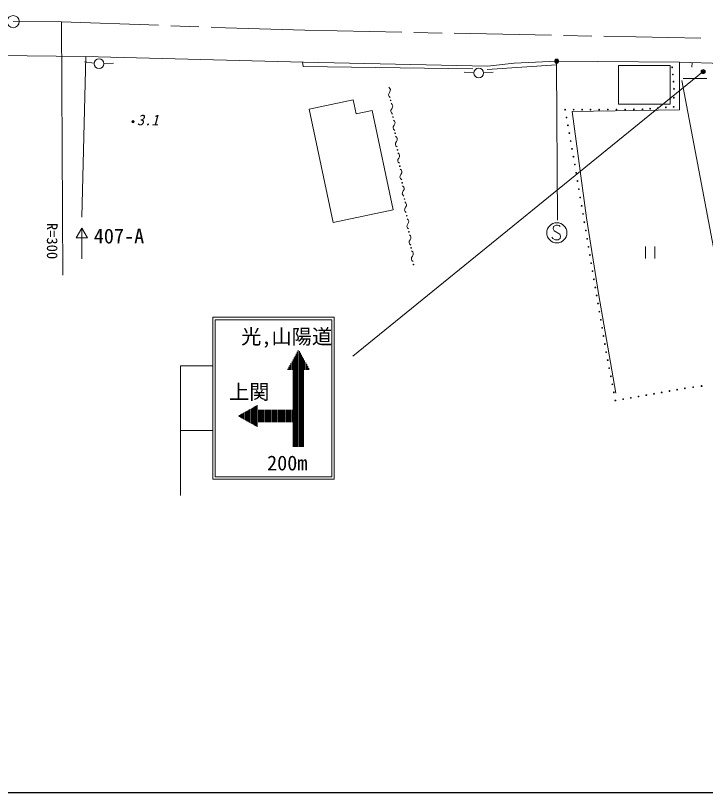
# Model space of a CAD drawing. Units: millimetres, scale not verified. Extents: x 40000 to 680000, y 20000 to 380000.
# Drawn here: x 172520 to 257806, y 205000 to 300987 of the extents above; entities that cross this region are included whole.
import ezdxf
from ezdxf.enums import TextEntityAlignment as Align

# ---------------------------------------------------------------- set-up
doc = ezdxf.new("R2010")
doc.units = ezdxf.units.MM
doc.header["$LTSCALE"] = 1000
doc.linetypes.add('CHAIN', pattern=[18.5, 12, -1.5, 3.5, -1.5])
for name, color, linetype, lineweight in [('M-BGD', 7, 'Continuous', 13), ('M-BGD-EXST', 7, 'Continuous', 13), ('M-BMK', 2, 'CHAIN', 13), ('M-BMK-SRVR', 3, 'Continuous', 13), ('M-STR-HTXT', 7, 'Continuous', 13), ('M-STR-STRC', 7, 'Continuous', 13), ('M-TTL-BAND', 7, 'Continuous', 25)]:
    doc.layers.add(name, color=color, linetype=linetype, lineweight=lineweight)
doc.styles.add('ＭＳ ゴシック', font='')
doc.styles.get('ＭＳ ゴシック').set_extended_font_data('MS Gothic')

msp = doc.modelspace()

# ---------------------------------------------------------------- linework, layer by layer
at = {"layer": 'M-BGD'}
for p, q in [((161397, 296195), (181120, 295913)), ((181120, 295913), (208101, 295243)), ((182255, 295112), (181065, 295268)), ((183449, 295061), (184648, 295115)), ((208060, 294706), (208002, 295246)), ((229053, 294419), (208060, 294706)), ((208101, 295243), (230842, 294752)), ((239377, 294889), (230821, 294335)), ((230842, 294752), (234146, 295119)), ((234146, 295119), (239423, 295348)), ((239423, 295348), (239377, 294889)), ((239423, 295348), (254596, 295235)), ((253423, 294794), (247054, 294794)), ((247054, 294794), (247054, 290025)), ((253423, 290025), (253423, 294794)), ((254596, 295235), (254596, 289356)), ((254596, 295235), (260855, 295018)), ((256161, 295181), (256140, 294592)), ((229184, 293924), (227986, 293999)), ((230382, 293917), (231581, 293977)), ((254867, 292964), (261813, 256330)), ((255030, 293226), (257987, 293226)), ((218661, 292127), (218802, 291985)), ((218802, 291985), (218864, 291832)), ((218864, 291832), (218846, 291668)), ((218652, 291318), (218635, 291154)), ((218635, 291154), (218697, 291001)), ((218749, 291493), (218652, 291318)), ((218697, 291001), (218838, 290859)), ((218846, 291668), (218749, 291493)), ((214248, 290569), (208814, 289422)), ((214612, 288845), (214248, 290569)), ((218937, 290146), (219085, 289997)), ((219085, 289997), (219150, 289837)), ((247054, 290025), (253423, 290025)), ((208814, 289422), (211773, 275401)), ((216625, 289270), (214612, 288845)), ((219220, 276972), (216625, 289270)), ((218928, 289297), (218910, 289125)), ((218910, 289125), (218975, 288964)), ((219030, 289481), (218928, 289297)), ((218975, 288964), (219123, 288815)), ((219131, 289664), (219030, 289481)), ((219150, 289837), (219131, 289664)), ((254596, 289356), (241331, 289141)), ((241331, 289141), (243097, 275992)), ((219227, 288066), (219368, 287924)), ((219219, 287257), (219201, 287093)), ((219201, 287093), (219263, 286940)), ((219315, 287432), (219219, 287257)), ((219412, 287607), (219315, 287432)), ((219368, 287924), (219430, 287771)), ((219430, 287771), (219412, 287607)), ((219263, 286940), (219404, 286799)), ((219503, 286085), (219651, 285936)), ((219495, 285236), (219476, 285064)), ((219596, 285420), (219495, 285236)), ((219698, 285604), (219596, 285420)), ((219651, 285936), (219716, 285776)), ((219716, 285776), (219698, 285604)), ((219476, 285064), (219541, 284903)), ((219541, 284903), (219689, 284754)), ((219785, 283197), (219767, 283033)), ((219882, 283372), (219785, 283197)), ((219793, 284006), (219934, 283864)), ((219978, 283547), (219882, 283372)), ((219934, 283864), (219996, 283711)), ((219996, 283711), (219978, 283547)), ((219767, 283033), (219829, 282880)), ((219829, 282880), (219970, 282738)), ((220162, 281359), (220061, 281175)), ((220070, 282025), (220218, 281876)), ((220264, 281543), (220162, 281359)), ((220218, 281876), (220282, 281715)), ((220282, 281715), (220264, 281543)), ((220061, 281175), (220042, 281003)), ((220042, 281003), (220107, 280843)), ((220107, 280843), (220255, 280694)), ((220360, 279945), (220501, 279803)), ((220545, 279486), (220448, 279311)), ((220501, 279803), (220562, 279650)), ((220562, 279650), (220545, 279486)), ((220351, 279136), (220334, 278972)), ((220334, 278972), (220395, 278819)), ((220448, 279311), (220351, 279136)), ((220395, 278819), (220536, 278677)), ((220636, 277964), (220784, 277815)), ((220830, 277482), (220729, 277298)), ((220784, 277815), (220849, 277654)), ((220849, 277654), (220830, 277482)), ((211773, 275401), (219220, 276972)), ((220627, 277115), (220609, 276943)), ((220609, 276943), (220673, 276782)), ((220729, 277298), (220627, 277115)), ((220673, 276782), (220821, 276633)), ((220926, 275884), (221067, 275742)), ((221067, 275742), (221128, 275589)), ((221128, 275589), (221111, 275425)), ((243097, 275992), (244587, 266660)), ((220917, 275075), (220900, 274911)), ((220900, 274911), (220962, 274758)), ((221014, 275250), (220917, 275075)), ((220962, 274758), (221103, 274616)), ((221111, 275425), (221014, 275250)), ((221202, 273903), (221343, 273761)), ((221343, 273761), (221405, 273608)), ((221405, 273608), (221387, 273445)), ((221194, 273094), (221176, 272930)), ((221176, 272930), (221238, 272777)), ((221290, 273269), (221194, 273094)), ((221238, 272777), (221379, 272636)), ((221387, 273445), (221290, 273269)), ((221478, 271922), (221626, 271774)), ((221626, 271774), (221691, 271613)), ((250402, 272450), (250402, 270950)), ((251542, 270950), (251542, 272450)), ((221469, 271073), (221451, 270901)), ((221451, 270901), (221516, 270740)), ((221571, 271257), (221469, 271073)), ((221516, 270740), (221664, 270591)), ((221673, 271441), (221571, 271257)), ((221691, 271613), (221673, 271441)), ((244587, 266660), (246716, 254337))]:
    msp.add_line(p, q, dxfattribs=at)
for centre, radius in [((182850, 295033), 600), ((229783, 293887), 600), ((253692, 294581), 50), ((253767, 293703), 50), ((253843, 292824), 50), ((253919, 291946), 50), ((253896, 290832), 50), ((218887, 290503), 40), ((240469, 289355), 50), ((241514, 289355), 50), ((242559, 289355), 50), ((243604, 289355), 50), ((244672, 289363), 50), ((245740, 289371), 50), ((246807, 289378), 50), ((247875, 289386), 50), ((248943, 289393), 50), ((250011, 289401), 50), ((250977, 289480), 50), ((251942, 289560), 50), ((252908, 289639), 50), ((253873, 289719), 50), ((187053, 287877), 150), ((187053, 287877), 90), ((219175, 288441), 42), ((240637, 288388), 50), ((187053, 287877), 30), ((240806, 287421), 50), ((219454, 286442), 40), ((240975, 286454), 50), ((241144, 285487), 50), ((219741, 284380), 42), ((241313, 284519), 50), ((241481, 283552), 50), ((220020, 282381), 40), ((241650, 282585), 50), ((241820, 281565), 50), ((220307, 280319), 42), ((241989, 280545), 50), ((242159, 279524), 50), ((242328, 278504), 50), ((220586, 278321), 40), ((242498, 277484), 50), ((242667, 276464), 50), ((220874, 276259), 42), ((242837, 275444), 50), ((221152, 274260), 40), ((243006, 274423), 50), ((243176, 273403), 50), ((221428, 272279), 40), ((243344, 272403), 50), ((243512, 271402), 50), ((221716, 270217), 42), ((243681, 270402), 50), ((243849, 269402), 50), ((244018, 268401), 50), ((244186, 267401), 50), ((244355, 266400), 50), ((244523, 265400), 50), ((244692, 264400), 50), ((244860, 263399), 50), ((245028, 262399), 50), ((245197, 261398), 50), ((245365, 260398), 50), ((245534, 259398), 50), ((245723, 258404), 50), ((245912, 257410), 50), ((246102, 256416), 50), ((246291, 255422), 50), ((246480, 254428), 50), ((252397, 254428), 50), ((253351, 254593), 50), ((254306, 254759), 50), ((255261, 254925), 50), ((256295, 255067), 50), ((257330, 255209), 50), ((246670, 253434), 50), ((247624, 253599), 50), ((248579, 253765), 50), ((249533, 253931), 50), ((250488, 254096), 50), ((251442, 254262), 50)]:
    msp.add_circle(centre, radius, dxfattribs=at)
at = {"layer": 'M-BGD-EXST'}
for p, q in [((239377, 294889), (239504, 275686)), ((239034, 274940), (238984, 274640)), ((238984, 274640), (239084, 274390)), ((239334, 275090), (239034, 274940)), ((239534, 275090), (239334, 275090)), ((239734, 275040), (239534, 275090)), ((239834, 274940), (239734, 275040)), ((238934, 273440), (238834, 273590)), ((239084, 274390), (239784, 273990)), ((239784, 273990), (239884, 273740)), ((239884, 273740), (239834, 273440)), ((239234, 273290), (238934, 273440)), ((239584, 273290), (239234, 273290)), ((239834, 273440), (239584, 273290))]:
    msp.add_line(p, q, dxfattribs=at)
for centre, radius in [((239423, 295348), 250), ((239423, 295348), 150), ((239423, 295348), 50), ((239434, 274140), 1250)]:
    msp.add_circle(centre, radius, dxfattribs=at)
at = {"layer": 'M-BMK'}
for p, q in [((172238, 300237), (178207, 300220)), ((178207, 300220), (198482, 299478)), ((178207, 300220), (178217, 298288)), ((198482, 299478), (208262, 299176)), ((208262, 299176), (272242, 297871))]:
    msp.add_line(p, q, dxfattribs=at)
at = {"layer": 'M-BMK-SRVR'}
msp.add_circle((172238, 300237), 750, dxfattribs=at)
at = {"layer": 'M-STR-HTXT'}
msp.add_line((178207, 300220), (178364, 268909), dxfattribs=at)
at = {"layer": 'M-STR-STRC'}
for p, q in [((181203, 295911), (180720, 276060)), ((257519, 294059), (214206, 258897)), ((180024, 273536), (180717, 274736)), ((180717, 274736), (180717, 270918)), ((180717, 274736), (181410, 273536)), ((181410, 273536), (180024, 273536)), ((196908, 243708), (196908, 263708)), ((196908, 263708), (211908, 263708)), ((197208, 244008), (197208, 263408)), ((197208, 263408), (211608, 263408)), ((211608, 263408), (211608, 244008)), ((211908, 263708), (211908, 243708)), ((207218, 259190), (207218, 247708)), ((207348, 259422), (207348, 247708)), ((207478, 259654), (207478, 247708)), ((207608, 259529), (207608, 247708)), ((207738, 259297), (207738, 247708)), ((206698, 258261), (206698, 257208)), ((206828, 258493), (206828, 247708)), ((206958, 258725), (206958, 247708)), ((207088, 258958), (207088, 247708)), ((207868, 259065), (207868, 247708)), ((207998, 258833), (207998, 247708)), ((208128, 258600), (208128, 247708)), ((208258, 258368), (208258, 257208)), ((196908, 257708), (192908, 257708)), ((192908, 241708), (192908, 257708)), ((206178, 257333), (206178, 257208)), ((206308, 257565), (206308, 257208)), ((206438, 257797), (206438, 257208)), ((206568, 258029), (206568, 257208)), ((208388, 258136), (208388, 257208)), ((208518, 257904), (208518, 257208)), ((208648, 257672), (208648, 257208)), ((208778, 257440), (208778, 257208)), ((201758, 252488), (201758, 250528)), ((201888, 252560), (201888, 250455)), ((202018, 252633), (202018, 250382)), ((202148, 252706), (202148, 250309)), ((202278, 252779), (202278, 250236)), ((202408, 252852), (202408, 250164)), ((200068, 251541), (200068, 251474)), ((200198, 251614), (200198, 251401)), ((200328, 251687), (200328, 251328)), ((200458, 251760), (200458, 251256)), ((200588, 251832), (200588, 251183)), ((200718, 251905), (200718, 251110)), ((200848, 251978), (200848, 251037)), ((200978, 252051), (200978, 250964)), ((201108, 252124), (201108, 250892)), ((201238, 252196), (201238, 250819)), ((201368, 252269), (201368, 250746)), ((201498, 252342), (201498, 250673)), ((201628, 252415), (201628, 250600)), ((202538, 252258), (202538, 250758)), ((202668, 252258), (202668, 250758)), ((202798, 252258), (202798, 250758)), ((202928, 252258), (202928, 250758)), ((203058, 252258), (203058, 250758)), ((203188, 252258), (203188, 250758)), ((203318, 252258), (203318, 250758)), ((203448, 252258), (203448, 250758)), ((203578, 252258), (203578, 250758)), ((203708, 252258), (203708, 250758)), ((203838, 252258), (203838, 250758)), ((203968, 252258), (203968, 250758)), ((204098, 252258), (204098, 250758)), ((204228, 252258), (204228, 250758)), ((204358, 252258), (204358, 250758)), ((204488, 252258), (204488, 250758)), ((204618, 252258), (204618, 250758)), ((204748, 252258), (204748, 250758)), ((204878, 252258), (204878, 250758)), ((205008, 252258), (205008, 250758)), ((205138, 252258), (205138, 250758)), ((205268, 252258), (205268, 250758)), ((205398, 252258), (205398, 250758)), ((205528, 252258), (205528, 250758)), ((205658, 252258), (205658, 250758)), ((205788, 252258), (205788, 250758)), ((205918, 252258), (205918, 250758)), ((206048, 252258), (206048, 250758)), ((206178, 252258), (206178, 250758)), ((206308, 252258), (206308, 250758)), ((206438, 252258), (206438, 250758)), ((206568, 252258), (206568, 250758)), ((206698, 252258), (206698, 250758)), ((196908, 249708), (192908, 249708)), ((211608, 244008), (197208, 244008)), ((211908, 243708), (196908, 243708))]:
    msp.add_line(p, q, dxfattribs=at)
for radius in [250, 150, 50]:
    msp.add_circle((257519, 294059), radius, dxfattribs=at)
at = {"layer": 'M-TTL-BAND'}
msp.add_line((40000, 205000), (579000, 205000), dxfattribs=at)

# ---------------------------------------------------------------- texts
at = {"layer": 'M-BGD', "style": 'ＭＳ ゴシック', "oblique": 15}
msp.add_text('3.1', height=1320, dxfattribs=at).set_placement((187516, 287030), align=Align.BOTTOM_LEFT)
at = {"layer": 'M-STR-HTXT', "style": 'ＭＳ ゴシック'}
msp.add_text('R=300', height=1320, rotation=270, dxfattribs=at).set_placement((176004, 275373), align=Align.BOTTOM_LEFT)
at = {"layer": 'M-STR-STRC', "style": 'ＭＳ ゴシック'}
for s, p in [('407-A', (182191, 272275)), ('光,山陽道', (200408, 259857)), ('上関', (198910, 253025)), ('200m', (203613, 244239))]:
    msp.add_text(s, height=1833, dxfattribs=at).set_placement(p, align=Align.BOTTOM_LEFT)

doc.saveas('drawing.dxf')
